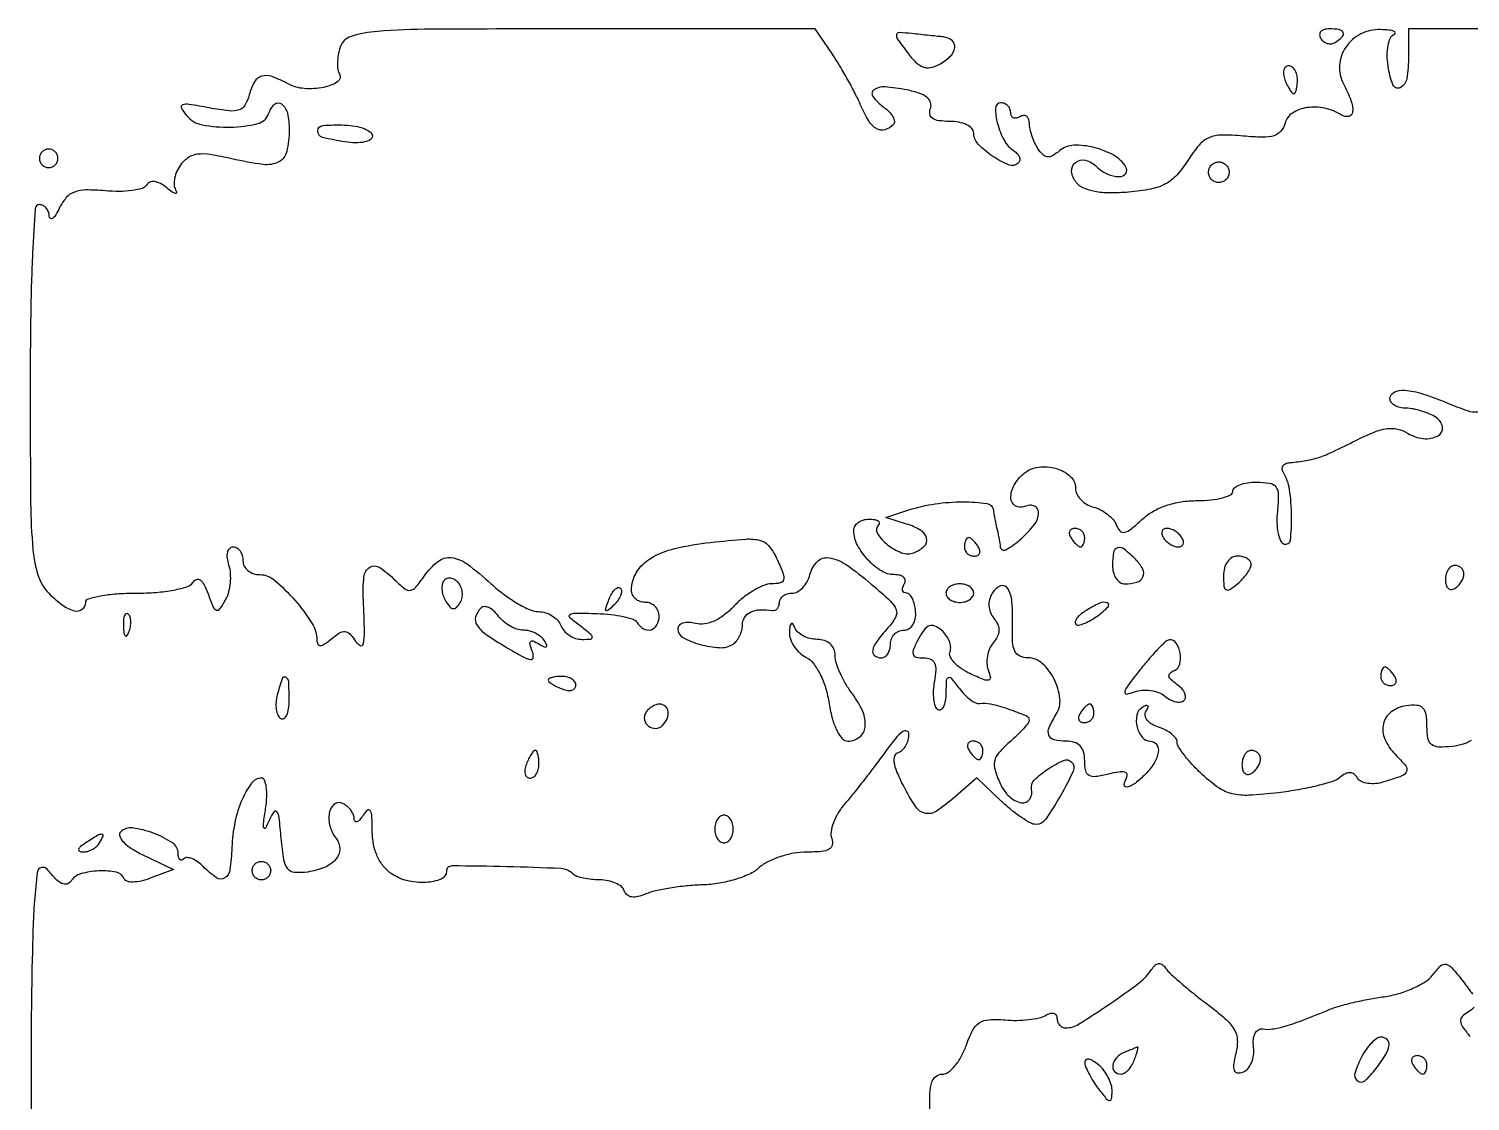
# Model space of a CAD drawing. Extents: x 0 to 4160, y 0 to 3120.
# Drawn here: x -0.1 to 155.7, y 3004.1 to 3120 of the extents above; entities that cross this region are included whole.
import ezdxf

# ---------------------------------------------------------------- set-up
doc = ezdxf.new("R2010")
doc.units = 0

msp = doc.modelspace()

# ---------------------------------------------------------------- linework, layer by layer
for points in [[(4159.499279, 606.274193, 0.000001), (4159.667734, 974.478125, 0.000057)], [(757.647081, 3119.740147, 0.000002), (520.492565, 3119.487217, 0.4139)], [(1964.75, 0.149832, 0.000016), (2717.930904, 0.232101, 0.000028), (3351.473438, 0.357111)], [(187.475249, 3120), (149, 3120), (149, 3117.059017, -0.03831), (148.812155, 3114.610947, -0.246247), (148.098335, 3113.644264, -0.441573), (147.312024, 3113.958133, -0.053459), (146.788777, 3115.985796, -0.035354), (146.70096, 3117.15371, -0.047357), (146.796658, 3118.210955, -0.056084), (147.044247, 3119.020033, -0.194486), (147.426775, 3119.396644, 0.280456), (147.552956, 3119.569521, 0.338159), (147.447588, 3119.734442, 0.062624), (146.891066, 3119.861818, 0.017119), (145.990547, 3119.921053, 0.124077), (143.857594, 3119.454282, 0.128046), (142.229958, 3118.035238, 0.133657), (141.544263, 3116.054779, 0.14066), (141.977143, 3114.04271, -0.032897), (142.780022, 3112.271672, -0.107256), (142.966494, 3111.004991, -0.340846), (142.546576, 3110.530564, -0.192302), (141.75, 3110.68433, 0.089965), (139.969012, 3111.418926, 0.08898), (138.036328, 3111.485178, 0.105754), (136.461014, 3110.903083, 0.189818), (135.659521, 3109.806006, -0.110993), (135.213869, 3108.943388, -0.144531), (134.476811, 3108.454378, -0.080832), (133.250209, 3108.284784, -0.018028), (131.132203, 3108.41196, 0.024041), (128.782236, 3108.52473, 0.104361), (127.424619, 3108.238072, 0.115496), (126.370403, 3107.44323, 0.032599), (125.150665, 3105.768978, -0.042112), (123.955006, 3104.19164, -0.087045), (122.741118, 3103.241035, -0.075594), (121.163548, 3102.683339, -0.025799), (118.751686, 3102.350053, -0.021611), (116.681339, 3102.261979, -0.04541), (115.079412, 3102.408898, -0.061025), (113.888576, 3102.782641, -0.113499), (113.08832, 3103.393581, -0.148873), (112.585702, 3104.591894, -0.257675), (112.99763, 3105.558631, -0.231729), (114.09391, 3105.790229, -0.135361), (115.287132, 3105.112868, 0.090042), (116.43363, 3104.318707, 0.102881), (117.733336, 3104.026483, 0.240088), (118.430334, 3104.367596, 0.308783), (118.461878, 3105.061683, 0.126578), (117.134212, 3106.337296, 0.067776), (115.007284, 3107.18249, 0.069581), (112.813608, 3107.41137, 0.165935), (111.302148, 3106.835797, -0.040647), (110.525199, 3106.291066, -0.15795), (109.958656, 3106.166212, -0.176179), (109.464284, 3106.402087, -0.053218), (108.939097, 3107.064302, -0.034295), (108.590108, 3107.709849, -0.025601), (108.292991, 3108.462787, -0.026111), (108.085714, 3109.204661, -0.052182), (108.015313, 3109.809017, 0.082797), (107.934209, 3110.262656, 0.159098), (107.710748, 3110.551963, 0.180162), (107.38202, 3110.632778, 0.109974), (107, 3110.5, -0.082592), (106.6179, 3110.343488, -0.161196), (106.29375, 3110.3746, -0.182303), (106.078288, 3110.586039, -0.108972), (106, 3110.940983, 0.099846), (105.918482, 3111.345132, 0.098131), (105.686455, 3111.688914, 0.097753), (105.339981, 3111.919183, 0.098237), (104.932612, 3112, 0.408886), (104.359974, 3111.437704, 0.071519), (104.567542, 3109.780076, 0.057814), (105.31645, 3107.920539, 0.126377), (106.355821, 3106.804373, -0.066684), (106.724717, 3106.491912, -0.099734), (106.939791, 3106.129886, -0.127161), (106.96956, 3105.777511, -0.155412), (106.818418, 3105.485085, -0.300374), (105.830101, 3105.282892, -0.053145), (104.073729, 3106.215195, -0.052048), (102.480617, 3107.552115, -0.194553), (102, 3108.740547, 0.196487), (101.803341, 3109.221664, 0.086387), (101.234197, 3109.630036, 0.066296), (100.390835, 3109.907313, 0.046345), (99.393011, 3110, -0.031682), (98.225098, 3110.074078, -0.116458), (97.536509, 3110.33213, -0.208662), (97.254655, 3110.772882, -0.131738), (97.319315, 3111.389739, 0.168646), (97.340162, 3112.035735, 0.151811), (96.959191, 3112.588781, 0.087378), (96.113617, 3113.041922, 0.03007), (94.766582, 3113.396684, 0.028416), (92.380315, 3113.73437, 0.179174), (91.216341, 3113.411199, 0.42212), (91.107597, 3112.674391, 0.071898), (92.236029, 3111.569362, -0.04077), (92.85233, 3111.036554, -0.065834), (93.268611, 3110.483194, -0.093731), (93.433398, 3109.99665, -0.235474), (93.31779, 3109.651123, -0.124199), (92.390992, 3109.097756, -0.209553), (91.50773, 3109.20605, -0.123382), (90.64705, 3110.058591, -0.034853), (89.777317, 3111.75, 0.016289), (89.191602, 3113.00112, 0.00886), (88.395692, 3114.5, 0.008819), (87.531454, 3115.997248, 0.013815), (86.730661, 3117.25), (84.863812, 3120), (59.499293, 3120, 0.001256), (43.333059, 3119.959375, 0.017855), (37.561384, 3119.724147, 0.055348), (34.685206, 3119.179872, 0.246269), (33.50284, 3118.008949, 0.034608), (33.30185, 3117.180971, 0.035444), (33.219068, 3116.339786, 0.037816), (33.25469, 3115.603741, 0.10782), (33.424205, 3115.122639, -0.408688), (33.232883, 3114.276502, -0.095485), (31.740228, 3113.676711, -0.0661), (29.632677, 3113.550784, -0.105152), (27.904068, 3114.051341, 0.03613), (26.148281, 3114.833677, 0.155729), (25.020179, 3114.876525, 0.199246), (24.239758, 3114.265375, 0.06442), (23.678131, 3112.877172, -0.066876), (23.221689, 3111.764642, -0.184441), (22.575393, 3111.238655, -0.109653), (21.504949, 3111.131347, -0.016733), (19.371934, 3111.458048, 0.006711), (17.181676, 3111.838585, 0.120854), (16.476849, 3111.780701, 0.466692), (16.342964, 3111.440587, 0.04865), (16.892486, 3110.629547, 0.17499), (18.599078, 3109.625952, 0.052057), (21.660928, 3109.377061, 0.052245), (24.595262, 3109.752655, 0.259965), (25.777719, 3110.833156, -0.121758), (26.423201, 3111.853455, -0.375868), (27.174436, 3111.887535, -0.172389), (27.805078, 3110.871846, -0.053607), (28, 3109.059017, -0.056804), (27.73459, 3106.730365, -0.223081), (26.864725, 3105.623212, -0.150657), (25.184069, 3105.340229, -0.023206), (21.814054, 3105.94879, 0.015261), (19.470579, 3106.410526, 0.06937), (18.083411, 3106.445907, 0.116511), (17.114353, 3106.097661, 0.087177), (16.282033, 3105.320898, 0.0545), (15.865283, 3104.621065, 0.056492), (15.615697, 3103.85601, 0.062705), (15.560533, 3103.143222, 0.123444), (15.723991, 3102.602678, -0.102874), (15.827204, 3102.305496, -0.515805), (15.719203, 3102.205363, -0.101759), (15.365806, 3102.357965, -0.017609), (14.780986, 3102.798558, 0.043881), (14.074198, 3103.275047, 0.090815), (13.44528, 3103.486493, 0.132504), (12.9378, 3103.42516, 0.159706), (12.572322, 3103.117019, -0.187094), (12.098812, 3102.75906, -0.034569), (11.009129, 3102.528752, -0.032881), (9.625774, 3102.426977, -0.02475), (8.101418, 3102.490717, 0.022896), (6.034318, 3102.584827, 0.088741), (4.776709, 3102.35948, 0.12478), (3.907527, 3101.761516, 0.067477), (3.185804, 3100.672256, -0.022616), (2.775504, 3099.913369, -0.085264), (2.424047, 3099.505288, -0.350596), (2.197791, 3099.501829, -0.217741), (2.06768, 3099.75, 0.077542), (1.966462, 3100.227543, 0.086025), (1.726131, 3100.632812, 0.094926), (1.386723, 3100.904269, 0.121932), (1, 3101, 0.395015), (0.542341, 3100.571587, 0.004008), (0.2625, 3095.75, 0.008881), (0.061394, 3089.506004, 0.003609), (0, 3081, 0.002026), (0.049557, 3068.767517, 0.020642), (0.3, 3063.7, 0.053711), (0.868846, 3060.86437, 0.120605), (2, 3059, 0.03741), (3.515062, 3057.696143, 0.098025), (4.807363, 3057.087114, 0.227462), (5.63088, 3057.256052, 0.234446), (6, 3058, -0.331172), (6.290799, 3058.390894, -0.027462), (7.598289, 3058.70625, -0.028158), (9.35528, 3058.927848, -0.017292), (11.440983, 3059, 0.019175), (13.617331, 3059.083495, 0.027762), (15.524129, 3059.337055, 0.028231), (17.005281, 3059.706053, 0.181096), (17.605665, 3060.170969, -0.163443), (17.977248, 3060.479656, -0.26206), (18.374568, 3060.422281, -0.112079), (18.795489, 3059.913902, -0.028089), (19.229618, 3058.920969, 0.011294), (19.799468, 3057.488426, 0.212885), (20.145102, 3057.166368, 0.335979), (20.511117, 3057.286713, 0.02309), (21.125919, 3058.270179, 0.06275), (21.461381, 3059.092841, 0.041054), (21.644793, 3060.101941, 0.040928), (21.661205, 3061.132443, 0.060435), (21.493595, 3062.020179, -0.044952), (21.321681, 3062.798129, -0.086681), (21.350471, 3063.433468, -0.135704), (21.567822, 3063.842953, -0.206112), (21.932612, 3064, -0.13928), (22.339648, 3063.884373, -0.100025), (22.686455, 3063.559375, -0.085494), (22.919994, 3063.073298, -0.069441), (23, 3062.5, 0.12004), (23.139361, 3061.927888, 0.100697), (23.532258, 3061.440625, 0.091939), (24.11988, 3061.113377, 0.08137), (24.811942, 3061, -0.178483), (26.414989, 3060.408936, -0.036557), (28.598082, 3058.251114, -0.037628), (30.461709, 3055.763249, -0.142884), (31, 3053.918048, 0.117218), (31.103398, 3053.483058, 0.308219), (31.370059, 3053.335263, 0.128016), (31.834486, 3053.502958, 0.022895), (32.576215, 3054.063253, -0.03121), (33.448336, 3054.699562, -0.156052), (34.026082, 3054.852214, -0.190605), (34.518034, 3054.627794, -0.050531), (35.060903, 3053.935698, 0.114291), (35.650047, 3053.354006, 0.515345), (36.021947, 3053.511356, 0.061482), (36.14628, 3054.802054, 0.004856), (36.020423, 3058.25, -0.03461), (36.078429, 3060.772052, -0.237044), (36.716304, 3061.794734, -0.293913), (37.793735, 3061.768752, -0.047426), (39.490802, 3060.366341, 0.028369), (40.496916, 3059.468348, 0.210648), (41.103162, 3059.309197, 0.18186), (41.682915, 3059.639824, 0.02043), (42.618935, 3060.866341, -0.071915), (44.092843, 3062.433964, -0.200639), (45.516449, 3062.838088, -0.130936), (47.229774, 3062.154137, -0.024991), (49.838857, 3060, 0.025204), (51.230804, 3058.851763, 0.027253), (52.696533, 3057.88125, 0.028177), (54.033792, 3057.195178, 0.104803), (54.954729, 3057, -0.075013), (55.697827, 3056.887886, -0.064545), (56.417164, 3056.559375, -0.066847), (57.004899, 3056.0735, -0.095309), (57.361626, 3055.5, 0.090227), (57.710358, 3054.926549, 0.066643), (58.274135, 3054.440625, 0.065403), (58.958234, 3054.112143, 0.079425), (59.659745, 3054, 0.021198), (60.61063, 3054.040332, 0.433178), (60.770661, 3054.242965, 0.18937), (60.578512, 3054.57593, 0.007432), (59.44113, 3055.45543, -0.018816), (58.348391, 3056.340876, -0.482328), (58.363921, 3056.673607, -0.160743), (58.901847, 3056.843891, -0.0048), (61.292101, 3056.791817, -0.020068), (62.782061, 3056.685084, -0.026645), (64.122117, 3056.462055, -0.025976), (65.181282, 3056.168765, -0.175557), (65.601118, 3055.836387, 0.123814), (66.304965, 3055.15273, 0.201242), (67.119314, 3055.048504, 0.203031), (67.759093, 3055.555895, 0.125573), (68, 3056.5, 0.099038), (67.885486, 3057.072457, 0.097945), (67.559375, 3057.559375, 0.097945), (67.072457, 3057.885486, 0.099038), (66.5, 3058, -0.08597), (65.927216, 3058.099217, -0.09388), (65.440625, 3058.384481, -0.100309), (65.115177, 3058.809589, -0.113848), (65, 3059.30887, -0.13849), (65.549115, 3061.253349, -0.119592), (67.058453, 3062.753314, -0.078621), (69.67576, 3063.820949, -0.030269), (73.555057, 3064.48634, -0.008149), (77.362638, 3064.841674, -0.083992), (78.928994, 3064.699, -0.166506), (79.898699, 3064.051956, -0.056277), (80.783618, 3062.575561, -0.015196), (81.401814, 3061.101642, -0.152904), (81.443475, 3060.444272, -0.286583), (81.091047, 3060.100873, -0.053606), (80.152875, 3060, 0.096605), (79.303603, 3059.834366, 0.036969), (78.219555, 3059.298452, 0.034896), (77.096705, 3058.52565, 0.036028), (76.104984, 3057.61175, -0.039945), (75.034477, 3056.640623, -0.058335), (73.94386, 3055.986322, -0.069009), (72.891053, 3055.676691, -0.101348), (71.93067, 3055.728381, 0.0522), (71.19149, 3055.841212, 0.086471), (70.567134, 3055.76254, 0.124179), (70.154606, 3055.512473, 0.197185), (70, 3055.135683, 0.276225), (70.552776, 3054.211438, 0.054735), (72.4173, 3053.459323, 0.053882), (74.521859, 3053.105861, 0.154285), (75.943165, 3053.464874, 0.084279), (76.347674, 3053.8209, 0.053433), (76.689555, 3054.349457, 0.051925), (76.921649, 3054.959375, 0.065055), (77, 3055.559017, -0.138616), (77.232775, 3056.382522, -0.144103), (77.859666, 3056.947623, -0.102997), (78.883176, 3057.200373, -0.048396), (80.25, 3057.118421, 0.137085), (80.535622, 3057.151665, 0.119953), (80.779687, 3057.328536, 0.101574), (80.943594, 3057.626809, 0.075146), (81, 3058, -0.137184), (81.106634, 3058.381339, -0.100221), (81.406365, 3058.70625, -0.086212), (81.854683, 3058.92498, -0.070596), (82.383369, 3059, 0.129214), (82.951305, 3059.149263, 0.073972), (83.514007, 3059.5875, 0.065681), (83.986593, 3060.235306, 0.060903), (84.289749, 3061, -0.134769), (85.105283, 3062.412208, -0.236948), (86.358361, 3062.818938, -0.1141), (88.211085, 3062.081783, -0.025372), (90.929621, 3059.986579, -0.010637), (93.008899, 3058.130912, -0.118166), (93.619553, 3057.210243, -0.224135), (93.543667, 3056.374718, -0.051046), (92.679621, 3055.198479, 0.024115), (91.516896, 3053.782041, 0.107854), (91.077392, 3052.80899, 0.288735), (91.285817, 3052.242953, 0.165436), (92, 3052, 0.148195), (92.381354, 3052.115568, 0.098894), (92.70625, 3052.440625, 0.082425), (92.925306, 3052.926543, 0.064853), (93, 3053.5, -0.094798), (93.109539, 3054.072554, -0.096847), (93.422369, 3054.559375, -0.098878), (93.8892, 3054.88526, -0.103447), (94.437851, 3055, 0.135509), (94.987948, 3055.151875, 0.115555), (95.421749, 3055.571547, 0.095658), (95.679811, 3056.215546, 0.066491), (95.725047, 3057, 0.040011), (95.605279, 3057.765675, 0.056874), (95.370071, 3058.4125, 0.072326), (95.063307, 3058.854422, 0.207817), (94.728179, 3059, -0.148374), (94.457865, 3059.08202, -0.19161), (94.312088, 3059.29375, -0.132808), (94.324937, 3059.616961, -0.062524), (94.5, 3060, 0.156631), (94.593912, 3060.379094, 0.191357), (94.437472, 3060.70625, 0.127746), (94.025304, 3060.92742, 0.059667), (93.41926, 3061, -0.140672), (92.018497, 3061.402053, -0.066607), (90.559159, 3062.611503, -0.065378), (89.435426, 3064.201741, -0.115298), (89.031803, 3065.75, -0.133545), (89.148471, 3066.226576, -0.103472), (89.498926, 3066.632812, -0.089905), (90.032214, 3066.90602, -0.073662), (90.666667, 3067, -0.035486), (91.265323, 3066.957458, -0.09827), (91.661905, 3066.818155, -0.234237), (91.795073, 3066.61352, -0.229436), (91.714286, 3066.380952, 0.342497), (91.597387, 3065.453996, 0.092243), (92.640319, 3064.261202, 0.076317), (94.211814, 3063.3697, 0.184578), (95.525699, 3063.371488, 0.095275), (96.659747, 3064.076778, 0.27395), (96.914237, 3064.930657, 0.199438), (96.277141, 3065.788434, 0.058653), (94.75, 3066.472399), (92.5, 3067.178061), (95, 3067.989351, -0.04212), (97.819769, 3068.648404, -0.036078), (100.861675, 3068.871748, -0.033101), (103.424924, 3068.704876, -0.3412), (104.125, 3068, 0.009662), (104.190854, 3067.544816, 0.005586), (104.286719, 3067, 0.005581), (104.395155, 3066.455312, 0.009327), (104.5, 3066, -0.009163), (104.604846, 3065.545366, -0.005523), (104.713281, 3065.002875, -0.00553), (104.809156, 3064.461188, -0.009637), (104.875, 3064.009787, 0.525931), (105.482653, 3063.695849, 0.059346), (107.002748, 3064.758353, 0.04299), (108.549728, 3066.398154, 0.169175), (109, 3067.690856, 0.13377), (108.881839, 3068.124609, 0.155835), (108.564583, 3068.40835, 0.125042), (108.080002, 3068.492388, 0.072459), (107.5, 3068.361626, -0.229624), (106.494725, 3068.447297, -0.260948), (106.016049, 3069.275914, -0.133817), (106.379289, 3070.682508, -0.090067), (107.452012, 3071.960174, -0.14309), (109.007734, 3072.633518, -0.102486), (110.908111, 3072.481095, -0.114697), (112.435153, 3071.621526, -0.210454), (113, 3070.338993, 0.115123), (113.14494, 3069.717834, 0.075545), (113.56718, 3069.112771, 0.069481), (114.192799, 3068.615105, 0.069477), (114.930825, 3068.307839, -0.056113), (115.710751, 3068.007228, -0.046642), (116.458109, 3067.524802, -0.048609), (117.064752, 3066.944082, -0.086131), (117.418717, 3066.351223, 0.097556), (117.810943, 3065.72687, 0.263111), (118.293782, 3065.577069, 0.118033), (118.981073, 3065.907971, 0.016587), (120.176454, 3066.949765, -0.057437), (121.364227, 3067.825425, -0.048007), (122.792595, 3068.471175, -0.044791), (124.417251, 3068.867254, -0.037419), (126.188561, 3069, 0.024783), (127.649164, 3069.07244, 0.039389), (128.88039, 3069.29375, 0.046813), (129.755713, 3069.61341, 0.289476), (130, 3070, -0.231187), (130.187149, 3070.383123, -0.07304), (130.756514, 3070.70625, -0.055684), (131.589083, 3070.926948, -0.036984), (132.575366, 3071, -0.039606), (134.004934, 3070.886584, -0.201301), (134.669026, 3070.47426, -0.158778), (134.928929, 3069.642745, -0.022612), (134.825366, 3067.834108, 0.032554), (134.779118, 3066.595732, 0.045141), (134.909794, 3065.493229, 0.05339), (135.179967, 3064.663747, 0.209705), (135.569677, 3064.310882, 0.477314), (136.231718, 3064.733614, 0.030854), (136.363052, 3067.349226, 0.033068), (136.139912, 3070.217806, 0.102818), (135.480738, 3072.031167, -0.11806), (135.356136, 3072.409008, -0.167403), (135.442379, 3072.749289, -0.14476), (135.736005, 3072.99828, -0.082161), (136.190983, 3073.11535, 0.019613), (137.954459, 3073.340726, 0.039187), (139.317692, 3073.681085, 0.029441), (140.839059, 3074.292037, 0.006948), (143.300241, 3075.495003, -0.019435), (145.281334, 3076.402754, -0.061977), (146.682241, 3076.785941, -0.091178), (147.814441, 3076.742158, -0.084637), (148.889718, 3076.300945, 0.112522), (150.603596, 3075.705948, 0.152726), (152.201207, 3076.018282, 0.316167), (152.664465, 3076.948214, 0.213045), (152, 3077.984687, 0.043198), (151.298274, 3078.3631, 0.027437), (150.426563, 3078.684621, 0.027495), (149.529223, 3078.907568, 0.044979), (148.75, 3078.984687, -0.055145), (148.080571, 3079.064679, -0.074289), (147.514062, 3079.289252, -0.09332), (147.13386, 3079.617251, -0.169824), (147, 3080, -0.288789), (147.453963, 3080.720428, -0.130754), (148.596203, 3080.935612, -0.060841), (150.525499, 3080.553837, -0.019724), (153.256601, 3079.537252, 0.015975), (155.373941, 3078.731003, 0.105965), (156.490021, 3078.595586, 0.146974)], [(155.774126, 3043.072915, -0.079443), (154.903872, 3042.660609, -0.044227), (153.75, 3042.432108, -0.031307), (152.254808, 3042.365511, -0.165978), (151.495302, 3042.640207, -0.185132), (151.10883, 3043.301806, -0.040664), (151, 3044.63777, 0.038112), (150.902636, 3045.913268, 0.162956), (150.558079, 3046.582527, 0.181216), (149.905375, 3046.869119, 0.049268), (148.760216, 3046.819551, 0.123286), (147.130221, 3046.155151, 0.180714), (146.289241, 3044.873906, 0.159784), (146.443999, 3043.225569, 0.094), (147.569099, 3041.573759, -0.02276), (148.701386, 3040.333412, -0.278382), (148.794262, 3039.724484, -0.209795), (148.294027, 3039.243726, -0.013524), (146.334157, 3038.58355, -0.050405), (145.447989, 3038.406554, -0.061271), (144.602191, 3038.428528, -0.072083), (143.913823, 3038.635658, -0.146286), (143.495129, 3039.007881, 0.089364), (143.119523, 3039.426049, 0.157107), (142.687001, 3039.583465, 0.13017), (142.183751, 3039.470133, 0.053134), (141.595112, 3039.078936, -0.096474), (140.803409, 3038.646046, -0.016206), (139.132383, 3038.173472, -0.017215), (137.10459, 3037.743867, -0.01453), (134.93414, 3037.426291, -0.014887), (131.742534, 3037.149662, -0.071958), (129.933702, 3037.307396, -0.094243), (128.484451, 3037.952126, -0.035617), (126.75, 3039.348165, -0.017671), (125.696991, 3040.398771, -0.022577), (124.807812, 3041.441559, -0.021322), (124.155988, 3042.357942, -0.14491), (124, 3042.884863, 0.165251), (123.856719, 3043.30655, 0.0597), (123.408235, 3043.765063, 0.051097), (122.756368, 3044.187587, 0.041438), (121.985479, 3044.504609, -0.057713), (121.263892, 3044.829128, -0.092657), (120.759251, 3045.274162, -0.127583), (120.546714, 3045.763835, -0.179203), (120.639988, 3046.226505, 0.036847), (120.848018, 3046.626178, 0.322064), (120.807409, 3046.810458, 0.295543), (120.612055, 3046.841188, 0.033732), (120.198182, 3046.622483, 0.209146), (119.627556, 3045.797062, 0.110024), (119.6614, 3044.526986, 0.112589), (120.227816, 3043.412031, 0.222706), (121.106989, 3043, -0.252395), (121.767609, 3042.643837, -0.184739), (121.949987, 3041.814692, -0.100848), (121.516082, 3040.625502, -0.058697), (120.571429, 3039.428571, -0.031892), (119.436981, 3038.430298, -0.118116), (118.573693, 3038.041949, -0.496693), (118.2817, 3038.305589, -0.117527), (118.524772, 3039.040082, 0.205529), (118.581162, 3039.417892, 0.286058), (118.338875, 3039.646479, 0.090659), (117.679022, 3039.658525, 0.020836), (116.583789, 3039.431674, -0.026798), (115.188699, 3039.160011, -0.164728), (114.479474, 3039.294782, -0.217536), (114.108836, 3039.805168, -0.049964), (114, 3040.891592, 0.064565), (113.878195, 3041.830938, 0.125939), (113.512854, 3042.486449, 0.131021), (112.88922, 3042.869851, 0.072794), (112, 3043, -0.056272), (110.688865, 3043.14803, -0.252924), (110.128427, 3043.639879, -0.197022), (110.157272, 3044.487143, -0.035336), (110.921925, 3045.907912, 0.169563), (111.315133, 3047.599094, 0.089473), (110.699837, 3049.691833, 0.091369), (109.409327, 3051.401239, 0.187633), (107.869936, 3052, -0.107275), (106.993363, 3052.190257, -0.17602), (106.457477, 3052.716094, -0.099478), (106.203554, 3053.718521, -0.021844), (106.192649, 3055.504469, 0.029775), (106.136313, 3058.06999, 0.119964), (105.646591, 3059.54642, 0.37413), (104.886757, 3059.777905, 0.150349), (104.002829, 3059.004578, 0.074779), (103.712585, 3058.326221, 0.080147), (103.644183, 3057.608827, 0.080577), (103.804753, 3056.909506, 0.076705), (104.179647, 3056.283538, -0.065523), (104.600325, 3055.615317, -0.115262), (104.73029, 3054.979062, -0.110187), (104.566582, 3054.331195, -0.056492), (104.105192, 3053.626748, 0.072907), (103.714057, 3052.984718, 0.055488), (103.47765, 3052.19467, 0.056159), (103.422668, 3051.383624, 0.080648), (103.569308, 3050.679983, -0.04551), (103.798445, 3049.869266, -0.413264), (103.610854, 3049.59464, -0.146942), (103.067341, 3049.651401, -0.009361), (101.586169, 3050.303235, -0.041861), (100.628295, 3050.847828, -0.058839), (99.888663, 3051.494161, -0.074791), (99.461168, 3052.138519, -0.201396), (99.440167, 3052.676887, 0.117508), (99.507093, 3053.211478, 0.068258), (99.34891, 3053.842257, 0.062224), (99.001547, 3054.46869, 0.06195), (98.510298, 3054.991454, 0.068592), (97.780119, 3055.444932, 0.196736), (97.194818, 3055.462658, 0.14721), (96.651255, 3055.048963, 0.034144), (96.034555, 3054.064567, 0.021023), (95.498902, 3052.953856, 0.168117), (95.457379, 3052.395246, 0.278898), (95.772521, 3052.090944, 0.05604), (96.581393, 3052, -0.09712), (97.32828, 3051.853543, -0.189645), (97.760476, 3051.441027, -0.123778), (97.902253, 3050.693972, -0.032544), (97.750687, 3049.476133, 0.034573), (97.629694, 3048.470717, 0.043863), (97.664299, 3047.536451, 0.0501), (97.83376, 3046.795388, 0.174824), (98.134109, 3046.417116, 0.274849), (98.464183, 3046.411463, 0.146786), (98.754987, 3046.71744, 0.077379), (98.9581, 3047.342816, 0.03647), (99.031803, 3048.190983, -0.008295), (99.075526, 3049.630537, -0.299588), (99.261868, 3049.886587, -0.321752), (99.557646, 3049.806936, -0.009057), (100.419435, 3048.712544, 0.032053), (101.001833, 3048.039088, 0.039148), (101.630309, 3047.492925, 0.043201), (102.214588, 3047.13403, 0.159265), (102.637631, 3047.070695, -0.100685), (103.832265, 3047.030749, -0.023276), (105.776191, 3046.470368, -0.016707), (107.660247, 3045.759873, -0.302984), (108, 3045.250664, -0.171181), (107.896893, 3044.958326, -0.014195), (107.365973, 3044.336299, -0.017671), (106.668393, 3043.617284, -0.012686), (105.841611, 3042.86263, 0.033253), (104.71265, 3041.743708, 0.126978), (104.266809, 3040.867697, 0.12806), (104.302585, 3039.88959, 0.034071), (104.855962, 3038.416785, 0.094257), (105.856763, 3037.001456, 0.151384), (107.16621, 3036.341456, 0.297068), (108.053026, 3036.728105, 0.202163), (108.259952, 3037.845143, -0.260072), (108.543672, 3038.785287, -0.044778), (110.04647, 3039.998896, -0.045172), (111.715546, 3040.909764, -0.307879), (112.589983, 3040.743351, -0.315448), (112.761356, 3039.7699, -0.020715), (111.374191, 3037.094301, -0.021777), (109.759843, 3034.537983, -0.245772), (108.731477, 3034, -0.125301), (108.138165, 3034.151056, -0.023192), (107.166615, 3034.740027, -0.023583), (106.068925, 3035.554769, -0.019581), (104.979915, 3036.519242), (102.350393, 3039.038485), (100.022187, 3037.019242, -0.028233), (97.967824, 3035.431417, -0.205141), (96.771905, 3035.192874, -0.197869), (95.748115, 3035.891004, -0.0261), (94.393504, 3038.205941, -0.019611), (93.700488, 3039.685543, -0.063373), (93.409168, 3040.729063, -0.124043), (93.47827, 3041.40981, -0.229154), (93.867824, 3041.789275, 0.113675), (94.300751, 3042.053591, 0.06978), (94.667423, 3042.529023, 0.064229), (94.91545, 3043.133548, 0.065357), (95, 3043.777613, 0.323591), (94.770135, 3044.0956, 0.243275), (94.329819, 3044.025305, 0.061347), (93.556124, 3043.292695, 0.016275), (92.514832, 3041.94428, -0.00515), (91.419304, 3040.458448, -0.003835), (90.180962, 3038.840613, -0.003876), (88.989607, 3037.332923, -0.008777), (88.05955, 3036.215254, 0.042215), (87.347377, 3035.232733, 0.045953), (86.833324, 3034.171233, 0.051003), (86.575006, 3033.18923, 0.131173), (86.651707, 3032.465254, -0.138346), (86.714526, 3031.780335, -0.226921), (86.378222, 3031.318862, -0.103353), (85.526696, 3031.065898, -0.020701), (83.935729, 3031, 0.04481), (82.542657, 3030.874903, 0.034887), (81.068182, 3030.50019, 0.035885), (79.733555, 3029.951037, 0.068475), (78.777364, 3029.298517, -0.076587), (77.751038, 3028.622152, -0.033983), (76.230435, 3028.046541, -0.032056), (74.473309, 3027.635415, -0.033203), (72.698624, 3027.458483, 0.016249), (70.948859, 3027.343739, 0.015021), (69.163462, 3027.113917, 0.015209), (67.58672, 3026.813173, 0.047453), (66.55997, 3026.480056, -0.041739), (65.695254, 3026.188567, -0.096904), (65.014591, 3026.155532, -0.140328), (64.528003, 3026.374901, -0.137523), (64.226637, 3026.82009, 0.144028), (63.912184, 3027.272081, 0.064347), (63.287929, 3027.653401, 0.056019), (62.47318, 3027.912517, 0.049038), (61.583333, 3028, -0.025188), (60.676413, 3028.045715, -0.028103), (59.811746, 3028.182525, -0.029077), (59.097184, 3028.38125, -0.114498), (58.711971, 3028.621363, 0.186307), (57.366293, 3029.217481, 0.006442), (51.528172, 3029.426184, 0.004724), (45.573516, 3029.505989, 0.415372), (45, 3028.934735, -0.306479), (44.427704, 3028.088769, -0.084248), (42.772644, 3027.730574, -0.068942), (40.735439, 3027.91982, -0.095468), (39.064692, 3028.667241, -0.070161), (38.177106, 3029.495949, -0.064623), (37.523919, 3030.560057, -0.059338), (37.123825, 3031.840172, -0.044929), (36.984687, 3033.306704, 0.010853), (36.942726, 3034.889754, 0.120203), (36.764549, 3035.492409, 0.473383), (36.464813, 3035.540725, 0.068262), (36, 3035, -0.032534), (35.624477, 3034.494346, -0.130526), (35.310881, 3034.276385, -0.34781), (35.106534, 3034.344476, -0.142532), (35.015313, 3034.643011, 0.102369), (34.910339, 3035.118189, 0.065696), (34.612831, 3035.600559, 0.062048), (34.177579, 3036.01674, 0.06827), (33.666667, 3036.29767, 0.282918), (32.825864, 3036.140307, 0.172217), (32.331464, 3035.220647, 0.105882), (32.416027, 3033.784192, 0.098529), (33.079105, 3032.466462, -0.169181), (33.46272, 3031.337063, -0.176288), (33.052463, 3030.236254, -0.119471), (31.828555, 3029.349032, -0.062365), (30, 3028.85306, -0.05275), (28.58853, 3028.803788, -0.211892), (27.843732, 3029.199254, -0.128906), (27.423193, 3030.170353, -0.01562), (27.139833, 3032.5, 0.006312), (26.913012, 3034.706798, 0.113077), (26.676707, 3035.374304, 0.54014), (26.363386, 3035.378964, 0.042179), (25.870719, 3034.5, -0.016612), (25.423696, 3033.597263, -0.658085), (25.258826, 3033.611525, -0.113835), (25.215773, 3034.069487, -0.00448), (25.455885, 3035.75, 0.026815), (25.577435, 3036.995771, 0.045014), (25.528783, 3038.045312, 0.05962), (25.337816, 3038.776741, 0.308326), (25.010184, 3039, 0.236454), (23.922808, 3038.455317, 0.05958), (22.903965, 3036.688261, 0.050408), (22.136912, 3034.236997, 0.041264), (21.807876, 3031.509511, -0.024916), (21.596654, 3029.098904, -0.215831), (21.036043, 3028.20939, -0.307995), (20.155447, 3028.221946, -0.043425), (18.690476, 3029.452381, 0.040711), (18.089031, 3029.96312, 0.060112), (17.482887, 3030.29628, 0.079048), (16.963399, 3030.415024, 0.216372), (16.619048, 3030.285714, -0.129992), (16.384314, 3030.149167, -0.259225), (16.181845, 3030.198491, -0.155633), (16.043087, 3030.443234, -0.051791), (16, 3030.858084, 0.252601), (15.382732, 3032.001945, 0.055693), (13.324723, 3033.046886, 0.055438), (11.069071, 3033.61754, 0.234783), (9.786567, 3033.186567, 0.294802), (9.685089, 3032.715172, 0.102324), (10.0752, 3032.10015, 0.059728), (10.934331, 3031.402155, 0.027994), (12.188431, 3030.705603), (15.478049, 3029.112393), (12.989025, 3028.177817, -0.032141), (11.993839, 3027.875488, -0.05274), (11.121066, 3027.765562, -0.070787), (10.47277, 3027.844673, -0.240833), (10.166667, 3028.12162, 0.259018), (9.328814, 3028.829057, 0.059841), (7.419077, 3028.972108, 0.058591), (5.45634, 3028.651692, 0.186713), (4.415928, 3027.863968, -0.198514), (3.984114, 3027.552232, -0.174537), (3.428624, 3027.614842, -0.087091), (2.727995, 3028.127373, -0.027501), (1.879146, 3029.113968, 0.670953), (0.766502, 3028.810063, 0.023232), (0.300011, 3022.665896, 0.007139), (0.098539, 3009.277706, 0.000418), (0.101183, 2968.5, 0.000868)], [(97.263719, 3003.044069, -0.019205), (97.260959, 3004.94781, -0.072611), (97.475961, 3006.116563, -0.141222), (97.921227, 3006.757073, -0.172359), (98.605003, 3007, 0.162235), (99.256111, 3007.216975, 0.057632), (99.977682, 3007.900697, 0.049733), (100.653269, 3008.89287, 0.04077), (101.172923, 3010.066201, -0.033266), (101.876011, 3011.720227, -0.12984), (102.607898, 3012.54354, -0.133081), (103.640263, 3012.887118, -0.035668), (105.385302, 3012.861575, 0.024656), (106.679404, 3012.814136, 0.024857), (107.968354, 3012.894623, 0.025615), (109.079776, 3013.077732, 0.084971), (109.764399, 3013.35439, -0.062776), (110.239644, 3013.571306, -0.135176), (110.638586, 3013.584905, -0.193055), (110.899416, 3013.40024, -0.144317), (111, 3013.059017, 0.089028), (111.072569, 3012.654684, 0.095017), (111.280705, 3012.311086, 0.099904), (111.591035, 3012.081215, 0.11004), (111.955591, 3012, 0.140238), (113.330835, 3012.393462, 0.010053), (116.690448, 3014.582227, 0.01255), (119.911104, 3016.894284, 0.087124), (121.22814, 3018.310121, -0.057342), (121.618242, 3018.782768, -0.17074), (121.994683, 3018.954505, -0.189838), (122.368579, 3018.844792, -0.07293), (122.75, 3018.447137, 0.052408), (123.251362, 3017.879732, 0.008044), (124.378603, 3016.878423, 0.008912), (125.753716, 3015.737954, 0.007629), (127.240988, 3014.585322, -0.019091), (129.199658, 3012.99419, -0.080713), (130.158283, 3011.831066, -0.121936), (130.495106, 3010.683793, -0.072324), (130.349858, 3009.257808, 0.021128), (130.09648, 3008.030908, 0.130621), (130.159157, 3007.395766, 0.293033), (130.491421, 3007.147059, 0.10324), (131.108869, 3007.229856, 0.131102), (131.622179, 3007.580855, 0.076532), (132.01915, 3008.217499, 0.067615), (132.244356, 3009.032001, 0.061798), (132.254193, 3009.903106, -0.048383), (132.240854, 3010.766099, -0.096808), (132.424896, 3011.420266, -0.144809), (132.778874, 3011.796535, -0.173701), (133.254193, 3011.885155, 0.078191), (134.292842, 3011.881437, 0.033235), (135.654913, 3012.184492, 0.021102), (137.564082, 3012.833254, 0.005857), (140.5, 3014.010947, -0.030409), (141.530046, 3014.366525, -0.010705), (143.045321, 3014.753746, -0.010582), (144.733293, 3015.109326, -0.012208), (146.356412, 3015.374667, 0.036383), (147.934059, 3015.711527, 0.033873), (149.485696, 3016.279353, 0.035657), (150.794357, 3016.977076, 0.088744), (151.593907, 3017.704398, -0.033207), (152.475492, 3018.705436, -0.252446), (153.057684, 3018.877786, -0.163447), (153.685205, 3018.50946, -0.01305), (154.926243, 3017.005474, -0.01756), (155.918797, 3015.640391, -0.107423)], [(156.088084, 3014.248256, -0.097837), (155.474128, 3013.725583, 0.065613), (154.810996, 3013.23057, 0.222686), (154.625565, 3012.738371, 0.13727), (154.855021, 3012.111256, 0.021128), (155.682432, 3011.057924, 0.057563)]]:
    msp.add_lwpolyline(points, format="xyb")
for points in [[(94.808418, 3117.465467, 0.035198), (95.71921, 3116.413894, 0.10514), (96.512609, 3115.897323, 0.136527), (97.319744, 3115.819394, 0.07854), (98.25, 3116.139989, 0.070213), (99.434957, 3117.001849, 0.160339), (99.943082, 3117.968895, 0.261929), (99.667401, 3118.732342, 0.153738), (98.75, 3119.127623, -0.000491), (98.120846, 3119.192484, -0.000176), (97.22341, 3119.286212, -0.000174), (96.239117, 3119.389708, -0.000206), (95.308418, 3119.488285, 0.01513), (93.943619, 3119.591768, 0.35765), (93.655142, 3119.376299, 0.21754), (93.737837, 3118.93704, 0.007232)], [(139.510081, 3118.983688, 0.090427), (139.820631, 3118.639411, 0.095498), (140.22714, 3118.434921, 0.099685), (140.665803, 3118.401101, 0.108373), (141.069098, 3118.542705, 0.050477), (141.838655, 3119.13314, 0.315493), (141.933879, 3119.592818, 0.25701), (141.519563, 3119.914842, 0.039415), (140.440983, 3120, 0.067432), (139.890269, 3119.925389, 0.140899), (139.524436, 3119.701458, 0.190788), (139.397824, 3119.36964, 0.136093)], [(135.638374, 3114.5, 0.02136), (135.887494, 3113.925442, 0.030395), (136.160341, 3113.440625, 0.030693), (136.420671, 3113.087111, 0.222225), (136.606989, 3113, 0.289661), (136.758929, 3113.096084, 0.046727), (136.884553, 3113.440625, 0.039339), (136.971531, 3113.925176, 0.024748), (137, 3114.5, 0.062722), (136.92777, 3115.073532, 0.08088), (136.715469, 3115.559375, 0.098158), (136.400789, 3115.884506, 0.152681), (136.031385, 3116, 0.184534), (135.710807, 3115.877514, 0.147206), (135.516384, 3115.559375, 0.100118), (135.488865, 3115.074366, 0.055937)], [(36.99772, 3108.423193, -0.257706), (36.780474, 3108.02771, -0.088939), (36.155347, 3107.773206, -0.058484), (35.198019, 3107.684509, -0.03033), (34, 3107.786692, -0.027662), (31.612231, 3108.2733, -0.340625), (31.079575, 3108.962675, -0.390897), (31.621868, 3109.551818, -0.029263), (33.99772, 3109.606481, -0.034047), (35.146013, 3109.487121, -0.051058), (36.115529, 3109.214967, -0.065242), (36.784799, 3108.844116, -0.237412)], [(1, 3106, 0.099038), (1.076342, 3105.618362, 0.097945), (1.29375, 3105.29375, 0.097945), (1.618362, 3105.076342, 0.099038), (2, 3105, 0.099038), (2.381638, 3105.076342, 0.097945), (2.70625, 3105.29375, 0.097945), (2.923658, 3105.618362, 0.099038), (3, 3106, 0.099038), (2.923658, 3106.381638, 0.097945), (2.70625, 3106.70625, 0.097945), (2.381638, 3106.923658, 0.099038), (2, 3107, 0.099038), (1.618362, 3106.923658, 0.097945), (1.29375, 3106.70625, 0.097945), (1.076342, 3106.381638, 0.099038)], [(129.447214, 3103.91459, -0.099038), (129.151486, 3103.597789, -0.097945), (128.755524, 3103.417584, -0.097945), (128.320774, 3103.401684, -0.099038), (127.91459, 3103.552786, -0.099038), (127.597789, 3103.848514, -0.097945), (127.417584, 3104.244476, -0.097945), (127.401684, 3104.679226, -0.099038), (127.552786, 3105.08541, -0.099038), (127.848514, 3105.402211, -0.097945), (128.244476, 3105.582416, -0.097945), (128.679226, 3105.598316, -0.099038), (129.08541, 3105.447214, -0.099038), (129.402211, 3105.151486, -0.097945), (129.582416, 3104.755524, -0.097945), (129.598316, 3104.320774, -0.099038)], [(101, 3064, 0.105053), (101.081062, 3063.618444, 0.099167), (101.311086, 3063.29375, 0.09642), (101.654762, 3063.076123, 0.093332), (102.059017, 3063, 0.108972), (102.413961, 3063.078288, 0.182303), (102.6254, 3063.29375, 0.161196), (102.656512, 3063.6179, 0.082592), (102.5, 3064, 0.029505), (102.231006, 3064.382774, 0.035638), (101.933975, 3064.70625, 0.038439), (101.65171, 3064.934461, 0.151918), (101.440983, 3065, 0.210953), (101.272352, 3064.92554, 0.081139), (101.129539, 3064.70625, 0.061769), (101.032345, 3064.382849, 0.042167)], [(112.5, 3065, 0.029505), (112.768994, 3064.617226, 0.035638), (113.066025, 3064.29375, 0.038439), (113.34829, 3064.065539, 0.151918), (113.559017, 3064, 0.210953), (113.727648, 3064.07446, 0.081139), (113.870461, 3064.29375, 0.061769), (113.967655, 3064.617151, 0.042167), (114, 3065, 0.105053), (113.918938, 3065.381556, 0.099167), (113.688914, 3065.70625, 0.09642), (113.345238, 3065.923877, 0.093332), (112.940983, 3066, 0.108972), (112.586039, 3065.921712, 0.182303), (112.3746, 3065.70625, 0.161196), (112.343488, 3065.3821, 0.082592)], [(122.5, 3065, 0.064269), (122.810561, 3064.617474, 0.051777), (123.230237, 3064.29375, 0.053414), (123.689814, 3064.073533, 0.085235), (124.118034, 3064, 0.117858), (124.449529, 3064.079239, 0.186277), (124.642737, 3064.29375, 0.154201), (124.661825, 3064.617617, 0.076764), (124.5, 3065, 0.064269), (124.189439, 3065.382526, 0.051777), (123.769763, 3065.70625, 0.053414), (123.310186, 3065.926467, 0.085235), (122.881966, 3066, 0.117858), (122.550471, 3065.920761, 0.186277), (122.357263, 3065.70625, 0.154201), (122.338175, 3065.382383, 0.076764)], [(117, 3062, 0.064853), (117.099593, 3061.235391, 0.082425), (117.391667, 3060.5875, 0.098894), (117.824861, 3060.154091, 0.148195), (118.333333, 3060, 0.070753), (119.637209, 3060.185435, 0.218802), (120.293552, 3060.75342, 0.230086), (120.271899, 3061.596648, 0.077008), (119.52381, 3062.619048, 0.027419), (118.269984, 3063.742415, 0.233164), (117.553133, 3063.900917, 0.300964), (117.115005, 3063.426431, 0.040247)], [(129, 3060.877555, 0.02153), (129.04858, 3059.749908, 0.243483), (129.280049, 3059.38379, 0.285199), (129.682027, 3059.394365, 0.027702), (130.5, 3060, 0.031583), (131.074049, 3060.54111, 0.034151), (131.559375, 3061.136985, 0.036411), (131.899069, 3061.700558, 0.117955), (132, 3062.122445, 0.167044), (131.884944, 3062.457225, 0.095133), (131.559375, 3062.742218, 0.075975), (131.073753, 3062.93488, 0.056567), (130.5, 3063, 0.132926), (129.911399, 3062.840705, 0.107148), (129.426683, 3062.396259, 0.089651), (129.108268, 3061.713548, 0.064485)], [(153, 3060.440983, 0.066118), (153.073267, 3059.889346, 0.138808), (153.29375, 3059.521475, 0.191142), (153.620352, 3059.392057, 0.139169), (154, 3059.5, 0.06081), (154.382515, 3059.806203, 0.051032), (154.70625, 3060.2129, 0.053229), (154.926698, 3060.653442, 0.089642), (155, 3061.059017, 0.105429), (154.923444, 3061.418051, 0.099231), (154.70625, 3061.723586, 0.096318), (154.381732, 3061.928382, 0.092995), (154, 3062, 0.153634), (153.618621, 3061.879982, 0.097988), (153.29375, 3061.542039, 0.080552), (153.074545, 3061.037096, 0.062283)], [(44.678851, 3060.289387, 0.110653), (44.52849, 3059.8549, 0.057983), (44.530262, 3059.279918, 0.053466), (44.672201, 3058.661891, 0.055305), (44.940983, 3058.095492, 0.040088), (45.374158, 3057.505984, 0.198204), (45.734697, 3057.324824, 0.224971), (46.087434, 3057.460944, 0.051636), (46.487868, 3057.98037, 0.09172), (46.694401, 3058.511839, 0.07681), (46.715237, 3059.117308, 0.076613), (46.552181, 3059.702269, 0.090402), (46.225735, 3060.174265, 0.070206), (45.798689, 3060.495695, 0.108105), (45.357231, 3060.627268, 0.133808), (44.967465, 3060.5516, 0.140778)], [(63.124088, 3057.733333, -0.011214), (62.463552, 3057.106486, -0.400052), (62.270328, 3057.111181, -0.286372), (62.21821, 3057.336218, -0.008399), (62.564293, 3058.293128, -0.036269), (62.866277, 3058.940734, -0.070189), (63.210949, 3059.395085, -0.120343), (63.538684, 3059.59249, -0.278911), (63.806872, 3059.526461, -0.20742), (63.927901, 3059.220211, -0.082976), (63.837219, 3058.768815, -0.063152), (63.558688, 3058.246577, -0.043285)], [(99, 3059, 0.148195), (99.115568, 3058.618646, 0.098894), (99.440625, 3058.29375, 0.082425), (99.926543, 3058.074694, 0.064853), (100.5, 3058, 0.064853), (101.073457, 3058.074694, 0.082425), (101.559375, 3058.29375, 0.098894), (101.884432, 3058.618646, 0.148195), (102, 3059, 0.148195), (101.884432, 3059.381354, 0.098894), (101.559375, 3059.70625, 0.082425), (101.073457, 3059.925306, 0.064853), (100.5, 3060, 0.064853), (99.926543, 3059.925306, 0.082425), (99.440625, 3059.70625, 0.098894), (99.115568, 3059.381354, 0.148195)], [(48.722552, 3057.389218, 0.124815), (48.158522, 3056.441953, 0.218625), (48.285007, 3055.555748, 0.099419), (49.242476, 3054.569181, 0.017285), (51.4427, 3053.166309, 0.007599), (53.311159, 3052.101836, 0.087782), (54.106933, 3051.831454, 0.446687), (54.382695, 3052.058018, 0.102669), (54.272762, 3052.731578, -0.02578), (54.033387, 3053.466548, -0.256496), (54.107391, 3053.770458, -0.32174), (54.379933, 3053.827754, -0.03457), (54.98457, 3053.509536, 0.018896), (55.56176, 3053.182281, 0.250229), (55.798526, 3053.185214, 0.394428), (55.85627, 3053.361448, 0.029713), (55.595492, 3053.845492, 0.084575), (55.206095, 3054.287392, 0.053428), (54.627222, 3054.660863, 0.05188), (53.958805, 3054.914404, 0.064811), (53.301226, 3055, -0.081928), (52.612771, 3055.113569, -0.048252), (51.850631, 3055.457041, -0.046693), (51.134976, 3055.960595, -0.058304), (50.582794, 3056.555885, 0.050983), (50.094185, 3057.098309, 0.078788), (49.567051, 3057.442479, 0.108396), (49.086883, 3057.542425, 0.196125)], [(114.02896, 3057.03906, 0.03592), (113.499441, 3056.648316, 0.061262), (113.128868, 3056.243196, 0.090717), (112.962477, 3055.887527, 0.266567), (113.030533, 3055.636134, 0.250852), (113.336656, 3055.543502, 0.044), (113.93406, 3055.71896, 0.038583), (114.665301, 3056.072856, 0.025882), (115.442702, 3056.581761, 0.043075), (116.525533, 3057.526636, 0.554506), (116.418602, 3057.95367, 0.193244), (115.568857, 3057.894999, 0.028307)], [(10.078947, 3055.416667, 0.018894), (10.137993, 3054.670344, 0.168741), (10.279315, 3054.37858, 0.470617), (10.461564, 3054.395823, 0.054073), (10.683114, 3054.8125, 0.051402), (10.839148, 3055.359369, 0.05415), (10.876576, 3055.916927, 0.060344), (10.797407, 3056.402231, 0.126455), (10.604167, 3056.729167, 0.296942), (10.385309, 3056.77538, 0.208169), (10.200665, 3056.592839, 0.077125), (10.089945, 3056.112848, 0.028489)], [(82.078947, 3054.785184, 0.096651), (82.186807, 3054.055213, 0.060838), (82.571441, 3053.28068, 0.057974), (83.158566, 3052.581169, 0.066425), (83.866383, 3052.07151, -0.104698), (84.672183, 3051.392748, -0.049891), (85.398356, 3050.24071, -0.043237), (85.98735, 3048.750116, -0.032843), (86.378201, 3047.036326, 0.02657), (86.735067, 3045.375808, 0.050168), (87.223676, 3044.097412, 0.068976), (87.794088, 3043.269088, 0.210532), (88.404829, 3043, 0.171798), (89.662664, 3043.445331, 0.199873), (90.262236, 3044.554145, 0.127673), (90.007581, 3046.207528, 0.062208), (88.918586, 3048.061681, -0.030133), (88.199658, 3049.12376, -0.027421), (87.588461, 3050.297806, -0.028465), (87.159683, 3051.409083, -0.074795), (87.022236, 3052.25, 0.095815), (86.875982, 3052.957842, 0.110892), (86.479128, 3053.518839, 0.105166), (85.861358, 3053.876394, 0.078941), (85.083333, 3054, -0.060204), (84.312853, 3054.09311, -0.059088), (83.581524, 3054.367188, -0.064373), (82.996792, 3054.771682, -0.113869), (82.662281, 3055.25, 0.046528), (82.448143, 3055.664841, 0.444802), (82.273585, 3055.693771, 0.195085), (82.136772, 3055.450704, 0.020334)], [(120.008629, 3050.745059, 0.006094), (118.652397, 3048.989874, 0.09891), (118.330592, 3048.321137, 0.537025), (118.535932, 3048.093674, 0.054359), (119.385377, 3048.317642, -0.069905), (120.205906, 3048.507016, -0.055568), (121.115761, 3048.485374, -0.056743), (121.976604, 3048.267245, -0.082988), (122.650914, 3047.874752, 0.05166), (123.237121, 3047.482682, 0.067287), (123.842547, 3047.260383, 0.082965), (124.373896, 3047.232743, 0.169552), (124.745206, 3047.411872, 0.191357), (124.894392, 3047.757714, 0.113571), (124.805255, 3048.204181, 0.082446), (124.48279, 3048.68814, 0.05291), (123.97104, 3049.130504, -0.032272), (123.332017, 3049.638441, -0.16475), (123.114346, 3050.029322, -0.266186), (123.22945, 3050.355995, -0.08101), (123.693823, 3050.640739, 0.237369), (124.275727, 3051.309179, 0.10422), (124.326952, 3052.513869, 0.110188), (123.89025, 3053.592528, 0.269358), (123.143011, 3053.944671, 0.167538), (122.77837, 3053.782781, 0.01147), (121.957044, 3052.981962, 0.015374), (121.009823, 3051.953611, 0.010888)], [(146, 3050, 0.105053), (146.081062, 3049.618444, 0.099167), (146.311086, 3049.29375, 0.09642), (146.654762, 3049.076123, 0.093332), (147.059017, 3049, 0.108972), (147.413961, 3049.078288, 0.182303), (147.6254, 3049.29375, 0.161196), (147.656512, 3049.6179, 0.082592), (147.5, 3050, 0.029505), (147.231006, 3050.382774, 0.035638), (146.933975, 3050.70625, 0.038439), (146.65171, 3050.934461, 0.151918), (146.440983, 3051, 0.210953), (146.272352, 3050.92554, 0.081139), (146.129539, 3050.70625, 0.061769), (146.032345, 3050.382849, 0.042167)], [(26.710511, 3048.000996, 0.046215), (26.577577, 3047.194768, 0.054994), (26.607491, 3046.424696, 0.064046), (26.78447, 3045.801315, 0.15438), (27.09388, 3045.441979, 0.293546), (27.436488, 3045.447967, 0.140077), (27.733827, 3045.798181, 0.072514), (27.935787, 3046.498384, 0.034022), (28, 3047.440983, 0.013228), (27.947157, 3049.438062, 0.284356), (27.625086, 3049.901836, 0.439388), (27.224963, 3049.72398, 0.01719)], [(56, 3049.606989, 0.222225), (56.087111, 3049.420671, 0.030693), (56.440625, 3049.160341, 0.030395), (56.925442, 3048.887494, 0.02136), (57.5, 3048.638374, 0.055937), (58.074366, 3048.488865, 0.100118), (58.559375, 3048.516384, 0.147206), (58.877514, 3048.710807, 0.184534), (59, 3049.031385, 0.152681), (58.884506, 3049.400789, 0.098158), (58.559375, 3049.715469, 0.08088), (58.073532, 3049.92777, 0.062722), (57.5, 3050, 0.024748), (56.925176, 3049.971531, 0.039339), (56.440625, 3049.884553, 0.046727), (56.096084, 3049.758929, 0.289661)], [(66.542705, 3046.069098, 0.195483), (66.412739, 3045.300347, 0.177971), (66.849183, 3044.620737, 0.173509), (67.632003, 3044.375083, 0.18866), (68.36052, 3044.693853, 0.094258), (68.860497, 3045.428701, 0.135693), (68.969472, 3046.203471, 0.182678), (68.664889, 3046.772622, 0.181466), (68.059017, 3047, 0.08447), (67.65652, 3046.931514, 0.05343), (67.225445, 3046.726548, 0.051896), (66.832549, 3046.425195, 0.064898)], [(113.5, 3046, 0.082592), (113.343488, 3045.6179, 0.161196), (113.3746, 3045.29375, 0.182303), (113.586039, 3045.078288, 0.108972), (113.940983, 3045, 0.093332), (114.345238, 3045.076123, 0.09642), (114.688914, 3045.29375, 0.099167), (114.918938, 3045.618444, 0.105053), (115, 3046, 0.042167), (114.967655, 3046.382849, 0.061769), (114.870461, 3046.70625, 0.081139), (114.727648, 3046.92554, 0.210953), (114.559017, 3047, 0.151918), (114.34829, 3046.934461, 0.038439), (114.066025, 3046.70625, 0.035638), (113.768994, 3046.382774, 0.029505)], [(53.638374, 3040.5, 0.055937), (53.488865, 3039.925634, 0.100118), (53.516384, 3039.440625, 0.147206), (53.710807, 3039.122486, 0.184534), (54.031385, 3039, 0.152681), (54.400789, 3039.115494, 0.098158), (54.715469, 3039.440625, 0.08088), (54.92777, 3039.926468, 0.062722), (55, 3040.5, 0.024748), (54.971531, 3041.074824, 0.039339), (54.884553, 3041.559375, 0.046727), (54.758929, 3041.903916, 0.289661), (54.606989, 3042, 0.222225), (54.420671, 3041.912889, 0.030693), (54.160341, 3041.559375, 0.030395), (53.887494, 3041.074558, 0.02136)], [(101.5, 3042, 0.029505), (101.768994, 3041.617226, 0.035638), (102.066025, 3041.29375, 0.038439), (102.34829, 3041.065539, 0.151918), (102.559017, 3041, 0.210953), (102.727648, 3041.07446, 0.081139), (102.870461, 3041.29375, 0.061769), (102.967655, 3041.617151, 0.042167), (103, 3042, 0.105053), (102.918938, 3042.381556, 0.099167), (102.688914, 3042.70625, 0.09642), (102.345238, 3042.923877, 0.093332), (101.940983, 3043, 0.108972), (101.586039, 3042.921712, 0.182303), (101.3746, 3042.70625, 0.161196), (101.343488, 3042.3821, 0.082592)], [(131, 3040.440983, 0.066118), (131.073267, 3039.889346, 0.138808), (131.29375, 3039.521475, 0.191142), (131.620352, 3039.392057, 0.139169), (132, 3039.5, 0.06081), (132.382515, 3039.806203, 0.051032), (132.70625, 3040.2129, 0.053229), (132.926698, 3040.653442, 0.089642), (133, 3041.059017, 0.105429), (132.923444, 3041.418051, 0.099231), (132.70625, 3041.723586, 0.096318), (132.381732, 3041.928382, 0.092995), (132, 3042, 0.153634), (131.618621, 3041.879982, 0.097988), (131.29375, 3041.542039, 0.080552), (131.074545, 3041.037096, 0.062283)], [(74, 3033.5, 0.064853), (74.074694, 3032.926543, 0.082425), (74.29375, 3032.440625, 0.098894), (74.618646, 3032.115568, 0.148195), (75, 3032, 0.148195), (75.381354, 3032.115568, 0.098894), (75.70625, 3032.440625, 0.082425), (75.925306, 3032.926543, 0.064853), (76, 3033.5, 0.064853), (75.925306, 3034.073457, 0.082425), (75.70625, 3034.559375, 0.098894), (75.381354, 3034.884432, 0.148195), (75, 3035, 0.148195), (74.618646, 3034.884432, 0.098894), (74.29375, 3034.559375, 0.082425), (74.074694, 3034.073457, 0.064853)], [(6, 3032, 0.027275), (5.445888, 3031.597454, 0.147021), (5.239151, 3031.292684, 0.37991), (5.327599, 3031.095709, 0.102799), (5.690983, 3031.015313, 0.074131), (6.192374, 3031.083483, 0.053889), (6.713662, 3031.298248, 0.054031), (7.175433, 3031.618541, 0.075854), (7.5, 3032, 0.034464), (7.886554, 3032.734105, 0.541951), (7.758161, 3032.931144, 0.136158), (7.281145, 3032.798791, 0.008108)], [(26, 3029, -0.099038), (25.923658, 3028.618362, -0.097945), (25.70625, 3028.29375, -0.097945), (25.381638, 3028.076342, -0.099038), (25, 3028, -0.099038), (24.618362, 3028.076342, -0.097945), (24.29375, 3028.29375, -0.097945), (24.076342, 3028.618362, -0.099038), (24, 3029, -0.099038), (24.076342, 3029.381638, -0.097945), (24.29375, 3029.70625, -0.097945), (24.618362, 3029.923658, -0.099038), (25, 3030, -0.099038), (25.381638, 3029.923658, -0.097945), (25.70625, 3029.70625, -0.097945), (25.923658, 3029.381638, -0.099038)], [(143.954163, 3008.914354, 0.046678), (143.220535, 3007.169971, 0.296779), (143.466693, 3006.288012, 0.37371), (144.265174, 3006.282947, 0.053597), (145.478529, 3007.573001, 0.024258), (146.513806, 3009.088952, 0.097719), (146.902473, 3010.13469, 0.249883), (146.69641, 3010.738827, 0.190337), (146.035184, 3011, 0.15369), (145.588203, 3010.859283, 0.044159), (145.025897, 3010.387341, 0.039938), (144.452414, 3009.712601, 0.033319)], [(118.25, 3009.337719, 0.110945), (117.42353, 3008.766808, 0.14954), (117.031719, 3007.952409, 0.228039), (117.234913, 3007.288189, 0.209359), (117.893011, 3007, 0.13875), (118.276919, 3007.108626, 0.061199), (118.692784, 3007.440625, 0.053891), (119.075237, 3007.926204, 0.048303), (119.361626, 3008.5, 0.010294), (119.567041, 3009.070123, 0.019781), (119.703929, 3009.536184, 0.020241), (119.774496, 3009.874488, 0.573397), (119.718615, 3009.921053, 0.007323), (119.576617, 3009.86741, 0.000562), (119.197031, 3009.717133, 0.000771), (118.744699, 3009.536658, 0.000588)], [(149.5, 3008, 0.029505), (149.768994, 3007.617226, 0.035638), (150.066025, 3007.29375, 0.038439), (150.34829, 3007.065539, 0.151918), (150.559017, 3007, 0.210953), (150.727648, 3007.07446, 0.081139), (150.870461, 3007.29375, 0.061769), (150.967655, 3007.617151, 0.042167), (151, 3008, 0.105053), (150.918938, 3008.381556, 0.099167), (150.688914, 3008.70625, 0.09642), (150.345238, 3008.923877, 0.093332), (149.940983, 3009, 0.108972), (149.586039, 3008.921712, 0.182303), (149.3746, 3008.70625, 0.161196), (149.343488, 3008.3821, 0.082592)], [(114, 3008.313574, 0.095355), (114.093014, 3007.830282, 0.023065), (114.431283, 3007.085626, 0.022834), (114.906209, 3006.252626, 0.020935), (115.468197, 3005.44113, 0.009873), (116.30092, 3004.38421, 0.171056), (116.670718, 3004.160064, 0.429216), (116.897191, 3004.316601, 0.033911), (116.968197, 3005.127555, 0.077508), (116.871076, 3005.841691, 0.045691), (116.550033, 3006.642702, 0.04444), (116.071641, 3007.403491, 0.057041), (115.5, 3008, 0.035302), (114.923573, 3008.41339, 0.086589), (114.440625, 3008.605629, 0.190817), (114.13418, 3008.552704, 0.261389)]]:
    msp.add_lwpolyline(points, format="xyb", close=True)

doc.saveas('drawing.dxf')
